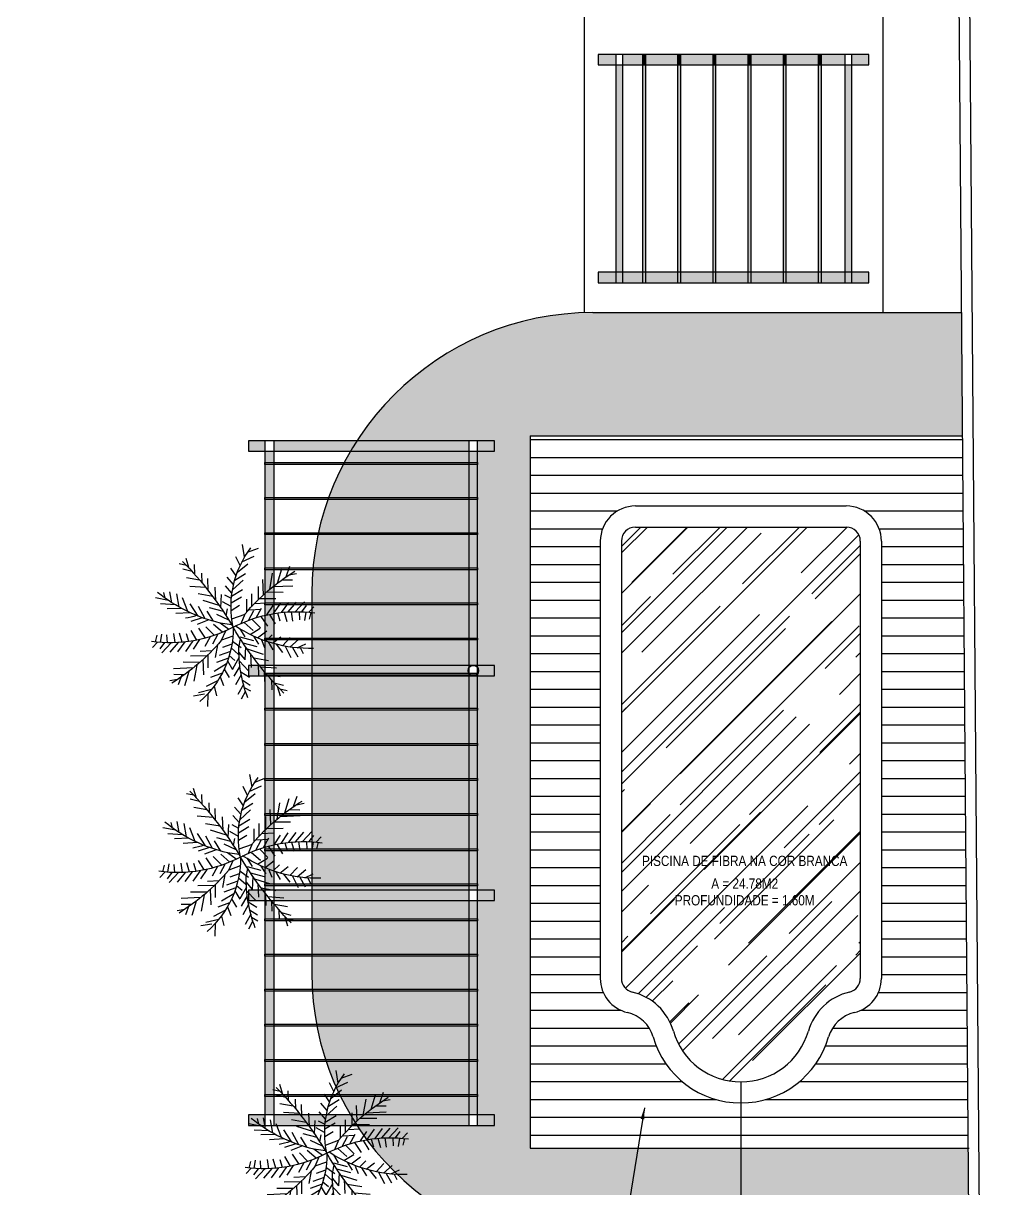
# Model space of a CAD drawing. Header units: millimetres. Extents: x 4156 to 4603, y 996 to 1078.
# Drawn here: x 4399.37 to 4414.47, y 1035.73 to 1053.99 of the extents above; entities that cross this region are included whole.
import ezdxf
from ezdxf.enums import TextEntityAlignment as Align

# ---------------------------------------------------------------- set-up
doc = ezdxf.new("R2010")
doc.units = ezdxf.units.MM
doc.header["$LTSCALE"] = 20
for name, color, linetype in [('-HIDRO', 8, 'Continuous'), ('AF', 5, 'Continuous'), ('E-txt-g', 3, 'Continuous'), ('VE', 118, 'Continuous')]:
    doc.layers.add(name, color=color, linetype=linetype)
doc.layers.add('E-Txt-W', color=7, linetype='Continuous', lineweight=20)
doc.styles.add('F2', font='ARIALN.TTF')
doc.styles.add('REG60', font='romans.shx', dxfattribs={"width": 0.8, "height": 0.15})
doc.styles.add('REG80', font='romans.shx', dxfattribs={"width": 0.8, "height": 0.2})
doc.styles.get("Standard").update_dxf_attribs({"font": 'arial.ttf'})
doc.dimstyles.get("Standard").update_dxf_attribs({"dimtxt": 0.18, "dimasz": 0.18, "dimexe": 0.18, "dimexo": 0.0625, "dimgap": 0.09, "dimtad": 0, "dimtih": 1, "dimtoh": 1, "dimdec": 4, "dimzin": 0, "dimdsep": 46, "dimtxsty": 'Standard', "dimcen": 0.09, "dimadec": 0, "dimazin": 0, "dimtfac": 1, "dimtdec": 4, "dimtofl": 0, "dimtmove": 0, "dimatfit": 3, "dimfxl": 1, "dimtolj": 1, "dimtzin": 0, "dimarcsym": 0})

# ---------------------------------------------------------------- blocks, each defined once
blk = doc.blocks.new('TXT-AMB75')
at = {"layer": 'E-txt-g', "style": 'REG80', "width": 0.8, "flags": 8}
blk.add_attdef('TXT', text='', height=0.2, dxfattribs=at).set_placement((0.005, 0.296), align=Align.CENTER)
at = {"layer": 'E-Txt-W', "style": 'REG60', "width": 0.8, "flags": 8}
blk.add_attdef('TXT', text='', height=0.15, dxfattribs=at).set_placement((0.005, 0.027), align=Align.CENTER)
blk = doc.blocks.new('FLOR2')
at = {"layer": 'VE', "color": 8}
for p, q in [((-82.6, 266.8), (-71.8, 290.5)), ((53.2, 243.8), (73.7, 286)), ((-74.7, 224.4), (-101.7, 246.3)), ((-80.3, 253.3), (-101.6, 282.1)), ((-77.5, 238.1), (-64.7, 269)), ((52.3, 229.2), (26.3, 258.5)), ((53.7, 258.4), (40.8, 273)), ((51.1, 215.2), (79.6, 258.5)), ((-66.3, 186.3), (-93.5, 208.1)), ((-69.4, 199.7), (-47.7, 241.3)), ((-61.3, 166.2), (-30.7, 213.6)), ((49.4, 200.4), (16.6, 234.2)), ((43.9, 166.6), (16.6, 210)), ((48.1, 190.9), (79.6, 229.4)), ((-57.8, 153.1), (-91, 179.1)), ((-50.9, 128.4), (-27.3, 174.9)), ((34.9, 127.8), (16.6, 176)), ((42.1, 157.4), (74.8, 195.4)), ((174.2, 158.1), (152.7, 176.1)), ((187.8, 178.2), (161.1, 191.4)), ((197.1, 193.1), (174.8, 202.3)), ((179.9, 166.3), (207.2, 166.2)), ((193, 186.4), (218.9, 189.4)), ((-248.3, 123.4), (-282.9, 101.8)), ((-228.8, 121.8), (-258.8, 154)), ((-195.2, 116.4), (-211.3, 146.7)), ((-157.4, 106.1), (-168.5, 136.9)), ((-128.8, 95.1), (-135.3, 128.2)), ((-45.4, 110.2), (-82.7, 140.9)), ((-39.3, 91.1), (-19.9, 146.4)), ((27.5, 102.9), (6.9, 146.9)), ((30.7, 113.1), (65.1, 137.2)), ((125.4, 100.5), (108.7, 123.5)), ((141.8, 117.9), (121.5, 144.1)), ((157.5, 136.3), (134.7, 159.9)), ((150.9, 128.4), (195.6, 131.1)), ((166, 147.1), (213.3, 152.2)), ((-209.5, 119.1), (-251.1, 97.5)), ((-171.1, 110.4), (-216.8, 98.5)), ((-143, 100.9), (-184.2, 85)), ((-110.7, 86.6), (-160.6, 77.4)), ((-101.1, 81.5), (-107.5, 115.3)), ((-84.2, 71.5), (-80.2, 97.5)), ((-36.3, 82.2), (-75, 107.5)), ((-61, 55.7), (-56.7, 89.9)), ((-30.9, 66.6), (-12.1, 113)), ((17.2, 73.9), (2, 112.9)), ((23.1, 89.8), (60.2, 112.9)), ((54.7, 41.9), (48.8, 84.2)), ((81.1, 61.1), (66.9, 100.4)), ((105, 81.1), (89.8, 117)), ((115.6, 91), (160.4, 89.1)), ((134.9, 110.4), (178, 110.1)), ((189.8, 32.5), (233.7, 85.8)), ((-91.7, 76.1), (-133.4, 59.7)), ((-71.4, 63.1), (-110.4, 47.3)), ((-50.4, 47.4), (-82.6, 34.3)), ((-25, 50.2), (-47.6, 61.3)), ((-18.6, 33.4), (-9.2, 79.1)), ((-11.4, 15.4), (7.9, 51.4)), ((7.7, 13.9), (7.9, 51.4)), ((28.8, 25.6), (25.9, 67.6)), ((67, 50.6), (105.8, 45.4)), ((97.7, 74.8), (137.5, 72.5)), ((103.6, 16.2), (129.9, 47.5)), ((127.7, 19.7), (162.5, 64.9)), ((161.6, 26), (195.9, 72.7)), ((228.3, 43.3), (249.4, 72.6)), ((234.1, 50.4), (269.5, 38.8)), ((256.3, 52.6), (276.4, 71.1)), ((-190.4, -16.5), (-241.7, 10.1)), ((-162.2, -10.6), (-203.9, 23.1)), ((-138.3, -6.5), (-174.5, 20.9)), ((-104.1, -2.9), (-140.4, 24.4)), ((-79, 0.2), (-115.2, 27.6)), ((-34.8, -7.8), (-70.5, 0.7)), ((-27.9, 27.5), (-69, 0.4)), ((17.8, -11.5), (53.6, 12.1)), ((19.5, 20.2), (55.1, 11.7)), ((43.6, 34.6), (82.9, 28.8)), ((74.5, 13.1), (115.2, -7.4)), ((122.9, 19), (159.1, -8.4)), ((146.8, 23), (188.6, -10.7)), ((175.1, 28.9), (226.4, 2.4)), ((209.1, 37.6), (258.9, 19.8)), ((-260.6, -36.3), (-297.5, -24.2)), ((-271.7, -40.1), (-291.8, -58.6)), ((-224.4, -25.1), (-274.3, -7.4)), ((-243.7, -30.8), (-264.8, -60.1)), ((-205.1, -20), (-249, -73.3)), ((-176.9, -13.5), (-211.2, -60.3)), ((-143.1, -7.2), (-177.8, -52.5)), ((-119, -3.8), (-145.3, -35)), ((-82.4, -38.1), (-121.1, -32.9)), ((-90.2, -2.9), (-116.5, -34.1)), ((-59, -22.2), (-98.2, -16.3)), ((-70, -29.4), (-64.1, -71.7)), ((-43.8, -14.7), (-40.9, -56.7)), ((-17.4, -15.4), (-5.3, -45.9)), ((5.3, -32.4), (-13.4, -78.7)), ((9.6, -37.7), (32.3, -48.8)), ((32.9, -20.5), (32.1, -58.5)), ((42.4, -25.6), (71.3, -6.3)), ((54.4, -31.5), (57.1, -66)), ((66.1, -36.8), (101.2, -13.5)), ((88.6, -45.5), (126.2, -21)), ((109.3, -51.9), (156.4, -33)), ((143.9, -59.5), (181, -35.7)), ((212.6, -64.1), (249.1, -34.6)), ((240.1, -54.5), (268.6, -27.6)), ((-131, -78.5), (-175.7, -76.6)), ((-113, -62.3), (-152.8, -60)), ((-120.3, -68.7), (-105.1, -104.5)), ((-96.4, -48.6), (-82.2, -87.9)), ((-23.5, -56.8), (-61.5, -71.9)), ((-25.5, -69.9), (-13.5, -100.4)), ((15.6, -54.2), (-3.2, -100.5)), ((23.9, -78.7), (4.6, -133.9)), ((21, -69.7), (59.6, -95)), ((50.8, -62.6), (58.9, -94.5)), ((64.2, -73.5), (111.4, -79.4)), ((80.3, -42.5), (81.7, -68.7)), ((98.9, -48.8), (111.9, -80.7)), ((128.7, -56.7), (141.8, -87.8)), ((159, -61.7), (176, -89.7)), ((173.3, -63.2), (215.7, -42.4)), ((198, -64.3), (219.9, -90.7)), ((232.1, -62.8), (267.9, -88.5)), ((-166.3, -115.9), (-211, -118.7)), ((-150.3, -97.9), (-193.3, -97.6)), ((-157.1, -105.4), (-136.8, -131.7)), ((-140.7, -88), (-124, -111.1)), ((-37.2, -114.1), (-68.5, -119.5)), ((-28.9, -84.6), (-68.3, -95.7)), ((-39.9, -122.1), (-27.9, -152.6)), ((-31.5, -100), (-16.7, -124.3)), ((35.5, -115.9), (12, -162.5)), ((30, -97.7), (67.4, -128.4)), ((74.6, -82.5), (81.9, -127.1)), ((87.1, -94.1), (128.1, -98.7)), ((101.9, -109), (98.1, -145.2)), ((108.6, -116.2), (149.5, -121.2)), ((-181.4, -134.6), (-228.6, -139.7)), ((-195.2, -153.8), (-222.5, -153.8)), ((-189.5, -145.7), (-168.1, -163.6)), ((-172.9, -123.8), (-150, -147.4)), ((-45.5, -137.8), (-81, -147.5)), ((-50.1, -149.5), (-40.8, -185.5)), ((45.9, -153.7), (15.3, -201.1)), ((42.5, -140.6), (75.6, -166.6)), ((120.9, -130.2), (119.1, -162.8)), ((131.2, -142.8), (171.4, -148.5)), ((137.7, -151.4), (134.9, -176.1)), ((145.5, -162.1), (177.9, -167.4)), ((-208.4, -174), (-234.3, -177)), ((-212.4, -180.7), (-190.1, -189.9)), ((-203.2, -165.8), (-176.5, -178.9)), ((-71.3, -194.2), (-110.7, -203.1)), ((-59.4, -170.6), (-98.3, -175.1)), ((-75.6, -202), (-60.4, -237.2)), ((-63.4, -178.9), (-44, -219.3)), ((54.1, -187.2), (32.4, -228.8)), ((50.9, -173.8), (78.2, -195.6)), ((-84.5, -217), (-113.5, -232.1)), ((-90.3, -226.2), (-80.6, -245)), ((62.1, -225.6), (49.4, -256.6)), ((59.4, -211.9), (86.4, -233.9)), ((64.9, -240.8), (86.2, -269.6)), ((67.3, -254.3), (56.5, -278))]:
    blk.add_line(p, q, dxfattribs=at)
for centre, radius, start, end in [((1087.9, 462.4), 1186.7, 188.516, 202.6061), ((-486.5, 269.5), 540.3, 336.1944, 2.2987), ((-211.8, 435.3), 475.2, 295.4351, 330.987), ((-266.2, -219.1), 342.9, 41.079, 90.2435), ((-111.8, 349.6), 262, 304.4561, 313.2891), ((11.4, 742.8), 732.4, 273.4205, 291.3892), ((-26.8, -730.3), 732.4, 93.4205, 111.3892), ((196.4, -422.9), 475.2, 115.4351, 150.987), ((-481.7, 27.7), 466.5, 321.3423, 356.988), ((200.6, 278.7), 342.9, 232.5988, 281.7634), ((-1103.2, -449.9), 1186.7, 8.516, 22.6061), ((-241, -435.3), 473.3, 32.1218, 54.7349)]:
    blk.add_arc(centre, radius, start, end, dxfattribs=at)

msp = doc.modelspace()

# ---------------------------------------------------------------- hatches: boundary and pattern name
at = {"layer": '-HIDRO'}
h = msp.add_hatch(color=256, dxfattribs=at)
h.paths.add_polyline_path([(4408.371, 1053.335), (4412.606, 1053.335), (4412.606, 1053.5), (4408.371, 1053.5)])
h.paths.add_polyline_path([(4410.164, 1049.925), (4410.214, 1049.925), (4410.214, 1053.5), (4410.164, 1053.5)])
h.paths.add_polyline_path([(4409.614, 1049.925), (4409.664, 1049.925), (4409.664, 1053.5), (4409.614, 1053.5)])
h.paths.add_polyline_path([(4409.064, 1049.925), (4409.114, 1049.925), (4409.114, 1053.5), (4409.064, 1053.5)])
h.paths.add_polyline_path([(4408.646, 1049.925), (4408.756, 1049.925), (4408.756, 1053.5), (4408.646, 1053.5)])
h.paths.add_polyline_path([(4411.814, 1049.925), (4411.864, 1049.925), (4411.864, 1053.5), (4411.814, 1053.5)])
h.paths.add_polyline_path([(4411.264, 1049.925), (4411.314, 1049.925), (4411.314, 1053.5), (4411.264, 1053.5)])
h.paths.add_polyline_path([(4410.714, 1049.925), (4410.764, 1049.925), (4410.764, 1053.5), (4410.714, 1053.5)])
h.paths.add_polyline_path([(4412.233, 1049.925), (4412.343, 1049.925), (4412.343, 1053.5), (4412.233, 1053.5)])
for points in [[(4409.114, 1053.5), (4409.064, 1053.5), (4409.064, 1053.335), (4409.114, 1053.335)], [(4409.664, 1053.5), (4409.614, 1053.5), (4409.614, 1053.335), (4409.664, 1053.335)], [(4410.214, 1053.5), (4410.164, 1053.5), (4410.164, 1053.335), (4410.214, 1053.335)], [(4410.764, 1053.5), (4410.714, 1053.5), (4410.714, 1053.335), (4410.764, 1053.335)], [(4411.314, 1053.5), (4411.264, 1053.5), (4411.264, 1053.335), (4411.314, 1053.335)], [(4411.864, 1053.5), (4411.814, 1053.5), (4411.814, 1053.335), (4411.864, 1053.335)], [(4408.371, 1049.925), (4412.606, 1049.925), (4412.606, 1050.09), (4408.371, 1050.09)]]:
    msp.add_hatch(color=256, dxfattribs=at).paths.add_polyline_path(points)
h = msp.add_hatch(dxfattribs=at)
h.set_pattern_fill('HONEY', color=256, scale=1.1, style=0)
h.set_pattern_definition([(360, (2047.30712, 653.99654), (0.20625, 0.1190784925), [0.1375, -0.275]), (120, (2047.30712, 653.99654), (-0.2062499995, 0.119078493), [0.1375, -0.275]), (60, (2047.30712, 653.99654), (5e-10, 0.238156986), [-0.275, 0.1375])])
h.paths.add_polyline_path([(4408.287, 1034.717), (4414.178, 1034.717), (4414.165, 1036.367), (4407.304, 1036.367), (4407.304, 1047.527), (4414.077, 1047.527), (4414.062, 1049.457), (4408.287, 1049.457, 0.25425), (4404.594, 1047.45), (4406.746, 1047.45), (4406.746, 1047.285), (4406.471, 1047.285), (4406.471, 1043.93), (4406.746, 1043.93), (4406.746, 1043.765), (4406.471, 1043.765), (4406.471, 1040.41), (4406.746, 1040.41), (4406.746, 1040.245), (4406.471, 1040.245), (4406.471, 1036.89), (4406.746, 1036.89), (4406.746, 1036.725), (4404.594, 1036.725, 0.25425)])
h.paths.add_polyline_path([(4406.361, 1040.245), (4403.887, 1040.245), (4403.887, 1039.117, 0.133492), (4404.492, 1036.89), (4406.361, 1036.89)])
h.paths.add_polyline_path([(4406.361, 1043.765), (4403.887, 1043.765), (4403.887, 1040.41), (4406.361, 1040.41)])
h.paths.add_polyline_path([(4406.361, 1047.285), (4404.492, 1047.285, 0.133492), (4403.887, 1045.057), (4403.887, 1043.93), (4406.361, 1043.93)])
h.paths.add_polyline_path([(4399.371, 1038.64), (4402.615, 1038.64), (4402.615, 1038.845), (4399.371, 1038.845)], flags=9)
h = msp.add_hatch(color=256, dxfattribs=at)
h.paths.add_polyline_path([(4402.896, 1047.285), (4406.746, 1047.285), (4406.746, 1047.45), (4402.896, 1047.45)])
h.paths.add_polyline_path([(4403.153, 1047.108), (4406.481, 1047.108), (4406.481, 1047.078), (4403.153, 1047.078)])
h.paths.add_polyline_path([(4403.153, 1036.725), (4403.297, 1036.725), (4403.297, 1047.45), (4403.153, 1047.45)])
h.paths.add_polyline_path([(4406.346, 1036.725), (4406.481, 1036.725), (4406.481, 1047.45), (4406.346, 1047.45)])
h.paths.add_polyline_path([(4403.153, 1039.408), (4406.481, 1039.408), (4406.481, 1039.378), (4403.153, 1039.378)])
h.paths.add_polyline_path([(4403.153, 1038.858), (4406.481, 1038.858), (4406.481, 1038.828), (4403.153, 1038.828)])
h.paths.add_polyline_path([(4403.153, 1038.308), (4406.481, 1038.308), (4406.481, 1038.278), (4403.153, 1038.278)])
h.paths.add_polyline_path([(4403.153, 1037.758), (4406.481, 1037.758), (4406.481, 1037.728), (4403.153, 1037.728)])
h.paths.add_polyline_path([(4403.153, 1039.958), (4406.481, 1039.958), (4406.481, 1039.928), (4403.153, 1039.928)])
h.paths.add_polyline_path([(4402.896, 1040.245), (4406.746, 1040.245), (4406.746, 1040.41), (4402.896, 1040.41)])
h.paths.add_polyline_path([(4403.153, 1040.508), (4406.481, 1040.508), (4406.481, 1040.478), (4403.153, 1040.478)])
h.paths.add_polyline_path([(4403.153, 1041.058), (4406.481, 1041.058), (4406.481, 1041.028), (4403.153, 1041.028)])
h.paths.add_polyline_path([(4403.153, 1041.608), (4406.481, 1041.608), (4406.481, 1041.578), (4403.153, 1041.578)])
h.paths.add_polyline_path([(4403.153, 1042.708), (4406.481, 1042.708), (4406.481, 1042.678), (4403.153, 1042.678)])
h.paths.add_polyline_path([(4403.153, 1042.158), (4406.481, 1042.158), (4406.481, 1042.128), (4403.153, 1042.128)])
h.paths.add_polyline_path([(4403.153, 1043.258), (4406.481, 1043.258), (4406.481, 1043.228), (4403.153, 1043.228)])
h.paths.add_polyline_path([(4402.896, 1043.765), (4406.746, 1043.765), (4406.746, 1043.93), (4402.896, 1043.93)])
h.paths.add_polyline_path([(4403.153, 1043.808), (4406.481, 1043.808), (4406.481, 1043.778), (4403.153, 1043.778)], flags=16)
h.paths.add_polyline_path([(4403.153, 1044.358), (4406.481, 1044.358), (4406.481, 1044.328), (4403.153, 1044.328)])
h.paths.add_polyline_path([(4403.153, 1044.908), (4406.481, 1044.908), (4406.481, 1044.878), (4403.153, 1044.878)])
h.paths.add_polyline_path([(4403.153, 1046.558), (4406.481, 1046.558), (4406.481, 1046.528), (4403.153, 1046.528)])
h.paths.add_polyline_path([(4403.153, 1046.008), (4406.481, 1046.008), (4406.481, 1045.978), (4403.153, 1045.978)])
h.paths.add_polyline_path([(4403.153, 1045.458), (4406.481, 1045.458), (4406.481, 1045.428), (4403.153, 1045.428)])
h.paths.add_polyline_path([(4403.153, 1037.208), (4406.481, 1037.208), (4406.481, 1037.178), (4403.153, 1037.178)])
h.paths.add_polyline_path([(4402.896, 1036.725), (4406.746, 1036.725), (4406.746, 1036.89), (4402.896, 1036.89)])
h = msp.add_hatch(dxfattribs=at)
h.set_pattern_fill('ANSI31', color=256, scale=0.088, angle=135)
h.set_pattern_definition([(180, (768.439, -303.15124), (-2e-16, -0.2794), [])])
h.paths.add_polyline_path([(4414.077, 1047.527), (4407.304, 1047.527), (4407.304, 1036.367), (4414.165, 1036.367)])
h.paths.add_polyline_path([(4412.38, 1038.493, 0.270873), (4411.977, 1038.11, -0.751809), (4409.23, 1038.11, 0.270873), (4408.828, 1038.493, -0.348003), (4408.404, 1039.028), (4408.404, 1045.877, -0.414214), (4408.954, 1046.427), (4412.254, 1046.427, -0.414214), (4412.804, 1045.877), (4412.804, 1039.028, -0.348003)], flags=16)
h.paths.add_polyline_path([(4412.304, 1038.814, 0.270873), (4411.66, 1038.202, -0.751809), (4409.547, 1038.202, 0.270873), (4408.903, 1038.814, -0.348003), (4408.734, 1039.028), (4408.734, 1045.877, -0.414214), (4408.954, 1046.097), (4412.254, 1046.097, -0.414214), (4412.474, 1045.877), (4412.474, 1039.028, -0.348003)], flags=0)
h = msp.add_hatch(dxfattribs=at)
h.set_pattern_fill('AR-RROOF', color=256, scale=0.66, angle=45, style=0)
h.set_pattern_definition([(45, (2047.3071, 653.99654), (0.56002857, 1.49340952), [9.9, -1.32, 3.3, -0.66]), (45, (2047.6945, 654.8506), (-1.0873888, 0.15400786), [1.98, -0.2178, 3.96, -0.495]), (45, (2047.1438, 654.62657), (2.114107854, 2.73947309), [5.28, -0.924, 2.64, -0.66])])
h.paths.add_polyline_path([(4412.474, 1045.877, 0.414214), (4412.254, 1046.097), (4408.954, 1046.097, 0.414214), (4408.734, 1045.877), (4408.734, 1039.028, 0.348003), (4408.903, 1038.814, -0.270873), (4409.547, 1038.202, 0.751809), (4411.66, 1038.202, -0.270873), (4412.304, 1038.814, 0.348003), (4412.474, 1039.028)])
h.paths.add_polyline_path([(4408.971, 1042.638), (4412.27, 1042.638), (4412.27, 1042.887), (4408.971, 1042.887)], flags=24)
h.paths.add_polyline_path([(4410.056, 1042.283), (4411.185, 1042.283), (4411.185, 1042.529), (4410.056, 1042.529)], flags=24)

# ---------------------------------------------------------------- linework, layer by layer
at = {"layer": '-HIDRO', "linetype": 'Continuous'}
for p, q in [((4414.579, 1004.603), (4414.055, 1071.431)), ((4414.412, 1004.768), (4413.891, 1071.269))]:
    msp.add_line(p, q, dxfattribs=at)
at = {"layer": '-HIDRO'}
for p, q in [((4408.151, 1054.737), (4408.151, 1049.457)), ((4412.826, 1054.737), (4412.826, 1049.457)), ((4408.287, 1049.457), (4414.062, 1049.457)), ((4407.304, 1047.527), (4407.304, 1036.367)), ((4407.304, 1047.527), (4414.077, 1047.527)), ((4408.954, 1046.427), (4412.254, 1046.427)), ((4408.954, 1046.097), (4412.254, 1046.097)), ((4408.404, 1045.877), (4408.404, 1039.028)), ((4408.734, 1045.877), (4408.734, 1039.028)), ((4412.474, 1045.877), (4412.474, 1039.028)), ((4412.804, 1045.877), (4412.804, 1039.028)), ((4403.887, 1045.057), (4403.887, 1039.117)), ((4407.304, 1036.367), (4414.178, 1036.367))]:
    msp.add_line(p, q, dxfattribs=at)
for points in [[(4408.371, 1053.335), (4412.606, 1053.335), (4412.606, 1053.5), (4408.371, 1053.5)], [(4408.646, 1049.925), (4408.756, 1049.925), (4408.756, 1053.5), (4408.646, 1053.5)], [(4409.064, 1049.925), (4409.114, 1049.925), (4409.114, 1053.5), (4409.064, 1053.5)], [(4409.614, 1049.925), (4409.664, 1049.925), (4409.664, 1053.5), (4409.614, 1053.5)], [(4410.164, 1049.925), (4410.214, 1049.925), (4410.214, 1053.5), (4410.164, 1053.5)], [(4410.714, 1049.925), (4410.764, 1049.925), (4410.764, 1053.5), (4410.714, 1053.5)], [(4411.264, 1049.925), (4411.314, 1049.925), (4411.314, 1053.5), (4411.264, 1053.5)], [(4411.814, 1049.925), (4411.864, 1049.925), (4411.864, 1053.5), (4411.814, 1053.5)], [(4412.233, 1049.925), (4412.343, 1049.925), (4412.343, 1053.5), (4412.233, 1053.5)], [(4408.371, 1049.925), (4412.606, 1049.925), (4412.606, 1050.09), (4408.371, 1050.09)], [(4402.896, 1047.285), (4406.746, 1047.285), (4406.746, 1047.45), (4402.896, 1047.45)], [(4403.153, 1036.725), (4403.297, 1036.725), (4403.297, 1047.45), (4403.153, 1047.45)], [(4406.346, 1036.725), (4406.481, 1036.725), (4406.481, 1047.45), (4406.346, 1047.45)], [(4403.153, 1047.108), (4406.481, 1047.108), (4406.481, 1047.078), (4403.153, 1047.078)], [(4403.153, 1046.558), (4406.481, 1046.558), (4406.481, 1046.528), (4403.153, 1046.528)], [(4403.153, 1046.008), (4406.481, 1046.008), (4406.481, 1045.978), (4403.153, 1045.978)], [(4403.153, 1045.458), (4406.481, 1045.458), (4406.481, 1045.428), (4403.153, 1045.428)], [(4403.153, 1044.908), (4406.481, 1044.908), (4406.481, 1044.878), (4403.153, 1044.878)], [(4403.153, 1044.358), (4406.481, 1044.358), (4406.481, 1044.328), (4403.153, 1044.328)], [(4402.896, 1043.765), (4406.746, 1043.765), (4406.746, 1043.93), (4402.896, 1043.93)], [(4403.153, 1043.808), (4406.481, 1043.808), (4406.481, 1043.778), (4403.153, 1043.778)], [(4403.153, 1043.258), (4406.481, 1043.258), (4406.481, 1043.228), (4403.153, 1043.228)], [(4403.153, 1042.708), (4406.481, 1042.708), (4406.481, 1042.678), (4403.153, 1042.678)], [(4403.153, 1042.158), (4406.481, 1042.158), (4406.481, 1042.128), (4403.153, 1042.128)], [(4403.153, 1041.608), (4406.481, 1041.608), (4406.481, 1041.578), (4403.153, 1041.578)], [(4403.153, 1041.058), (4406.481, 1041.058), (4406.481, 1041.028), (4403.153, 1041.028)], [(4403.153, 1040.508), (4406.481, 1040.508), (4406.481, 1040.478), (4403.153, 1040.478)], [(4402.896, 1040.245), (4406.746, 1040.245), (4406.746, 1040.41), (4402.896, 1040.41)], [(4403.153, 1039.958), (4406.481, 1039.958), (4406.481, 1039.928), (4403.153, 1039.928)], [(4403.153, 1039.408), (4406.481, 1039.408), (4406.481, 1039.378), (4403.153, 1039.378)], [(4403.153, 1038.858), (4406.481, 1038.858), (4406.481, 1038.828), (4403.153, 1038.828)], [(4403.153, 1038.308), (4406.481, 1038.308), (4406.481, 1038.278), (4403.153, 1038.278)], [(4403.153, 1037.758), (4406.481, 1037.758), (4406.481, 1037.728), (4403.153, 1037.728)], [(4403.153, 1037.208), (4406.481, 1037.208), (4406.481, 1037.178), (4403.153, 1037.178)], [(4402.896, 1036.725), (4406.746, 1036.725), (4406.746, 1036.89), (4402.896, 1036.89)]]:
    msp.add_lwpolyline(points, close=True, dxfattribs=at)
msp.add_circle((4406.416, 1043.847), 0.0825, dxfattribs=at)
for centre, radius, start, end in [((4408.287, 1045.057), 4.4, 90, 180), ((4408.954, 1045.877), 0.55, 90, 180), ((4412.254, 1045.877), 0.55, 0, 90), ((4408.954, 1045.877), 0.22, 90, 180), ((4412.254, 1045.877), 0.22, 0, 90), ((4408.287, 1039.117), 4.4, 180, 270), ((4408.954, 1039.028), 0.55, 180, 256.7523), ((4408.954, 1039.028), 0.22, 180, 256.7523), ((4412.254, 1039.028), 0.22, 283.2477, 0), ((4412.254, 1039.028), 0.55, 283.2477, 0), ((4408.702, 1037.957), 0.88, 16.1276, 76.7523), ((4412.506, 1037.957), 0.88, 103.2477, 163.8724), ((4408.702, 1037.957), 0.55, 16.1276, 76.7523), ((4412.506, 1037.957), 0.55, 103.2477, 163.8724), ((4410.604, 1038.507), 1.1, 196.1276, 343.8724), ((4410.604, 1038.507), 1.43, 196.1276, 343.8724)]:
    msp.add_arc(centre, radius, start, end, dxfattribs=at)
at = {"layer": 'AF'}
msp.add_line((4410.604, 1037.407), (4410.604, 1009.439), dxfattribs=at)

# ---------------------------------------------------------------- block references
at = {"layer": '-HIDRO', "ltscale": 0.35, "extrusion": (0, 0, -1), "xscale": 0.004469699495910665, "yscale": 0.004469699495910665, "zscale": -0.004469699495910665, "rotation": 306.8674586725334}
for p in [(-4402.658, 1044.484), (-4402.773, 1040.884), (-4404.124, 1036.244)]:
    msp.add_blockref('FLOR2', p, dxfattribs=at)
at = {"layer": '-HIDRO'}
ref = msp.add_blockref('TXT-AMB75', (4410.659, 1040.55, -0.271), dxfattribs=dict(at, xscale=0.8019000000000002, yscale=0.8019000000000002, zscale=0.8019000000000002))
ref.add_attrib('TXT', 'PISCINA DE FIBRA NA COR BRANCA', dxfattribs={"layer": 'E-txt-g', "color": 2, "height": 0.16038, "style": 'F2'}).set_placement((4410.664, 1040.788, -0.271), align=Align.CENTER)
ref = msp.add_blockref('TXT-AMB75', (4410.659, 1040.195, -0.271), dxfattribs=dict(at, xscale=0.8019000000000002, yscale=0.8019000000000002, zscale=0.8019000000000002))
ref.add_attrib('TXT', 'A = 24.78M2', dxfattribs={"layer": 'E-txt-g', "color": 2, "height": 0.16038, "style": 'F2'}).set_placement((4410.664, 1040.433, -0.271), align=Align.CENTER)
ref = msp.add_blockref('TXT-AMB75', (4410.659, 1039.933, -0.271), dxfattribs=dict(at, xscale=0.8019000000000002, yscale=0.8019000000000002, zscale=0.8019000000000002))
ref.add_attrib('TXT', 'PROFUNDIDADE = 1.60M', dxfattribs={"layer": 'E-txt-g', "color": 2, "height": 0.16038, "style": 'F2'}).set_placement((4410.664, 1040.171, -0.271), align=Align.CENTER)

# ---------------------------------------------------------------- leaders
msp.add_leader([(4409.093, 1036.999, -0.22), (4408.511, 1033.348, -0.22), (4405.911, 1033.34, -0.22)], dimstyle='Standard', dxfattribs=at)

doc.saveas('drawing.dxf')
